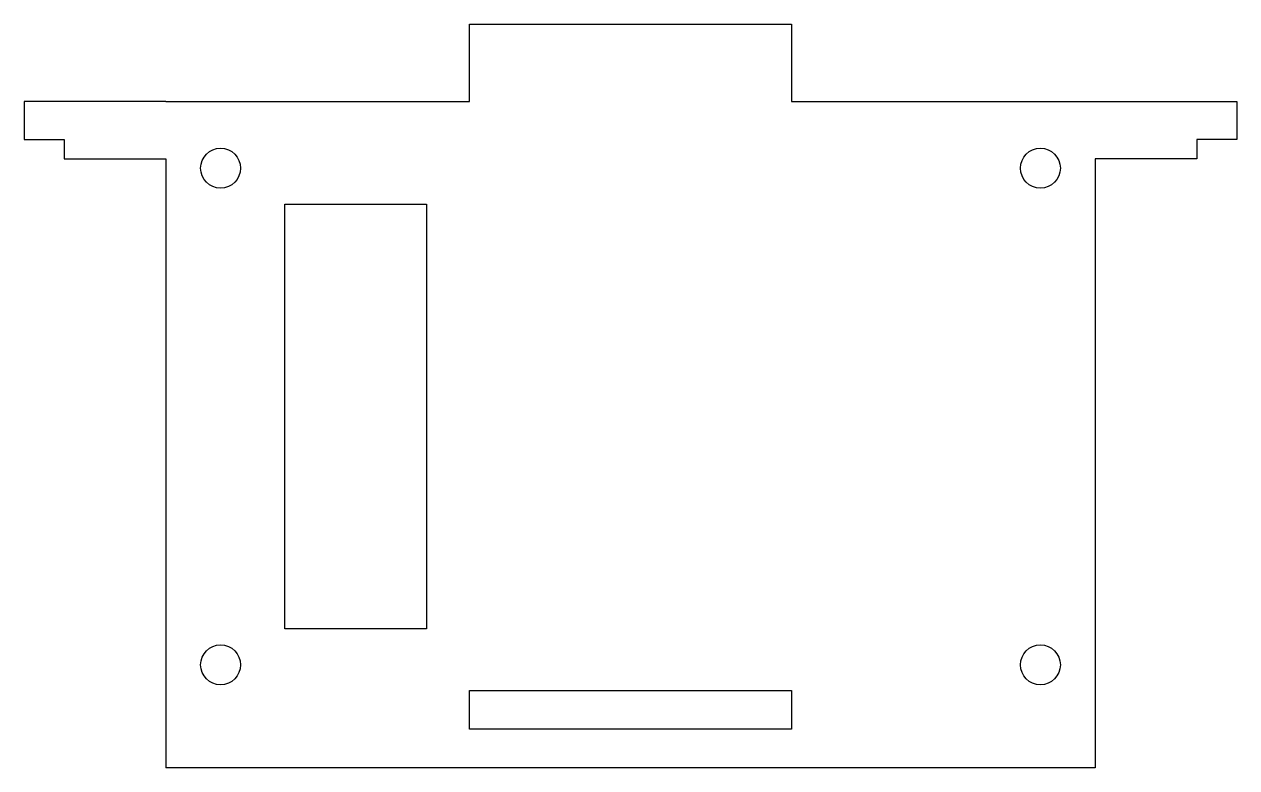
# Model space of a CAD drawing. Extents: x -91.1 to 3.1, y -35 to 22.7.
import ezdxf

# ---------------------------------------------------------------- set-up
doc = ezdxf.new("R2010")
doc.units = 0
doc.layers.add('Sketch016', color=7, linetype='CONTINUOUS')

msp = doc.modelspace()

# ---------------------------------------------------------------- linework, layer by layer
at = {"layer": 'Sketch016'}
for p, q in [((-56.5, 16.7479), (-56.5, 22.7479)), ((-56.5, 22.7479), (-31.5, 22.7479)), ((-31.5, 22.7479), (-31.5, 16.7479)), ((-80.104, 16.7479), (-91.104, 16.7479)), ((-91.104, 16.7479), (-91.104, 13.7779)), ((-80.104, 16.7479), (-56.5, 16.7479)), ((-31.5, 16.7479), (-7.896, 16.7479)), ((-7.896, 16.7479), (3.104, 16.7479)), ((3.104, 16.7479), (3.104, 13.7779)), ((-91.104, 13.7779), (-88.004, 13.7779)), ((-88.004, 13.7779), (-88.004, 12.2779)), ((3.104, 13.7779), (0.004, 13.7779)), ((0.004, 13.7779), (0.004, 12.2779)), ((-88.004, 12.2779), (-80.104, 12.2779)), ((-80.104, 12.2779), (-80.104, -35.0401)), ((0.004, 12.2779), (-7.896, 12.2779)), ((-7.896, 12.2779), (-7.896, -35.0401)), ((-70.85, -24.2401), (-70.85, 8.75989)), ((-70.85, 8.75989), (-59.85, 8.75989)), ((-59.85, 8.75989), (-59.85, -24.2401)), ((-59.85, -24.2401), (-70.85, -24.2401)), ((-56.5, -32.0401), (-56.5, -29.0401)), ((-56.5, -29.0401), (-31.5, -29.0401)), ((-31.5, -29.0401), (-31.5, -32.0401)), ((-31.5, -32.0401), (-56.5, -32.0401)), ((-7.896, -35.0401), (-80.104, -35.0401))]:
    msp.add_line(p, q, dxfattribs=at)
for centre in [(-75.85, 11.5599), (-12.15, 11.5599), (-75.85, -27.0401), (-12.15, -27.0401)]:
    msp.add_circle(centre, 1.55, dxfattribs=at)

doc.saveas('drawing.dxf')
